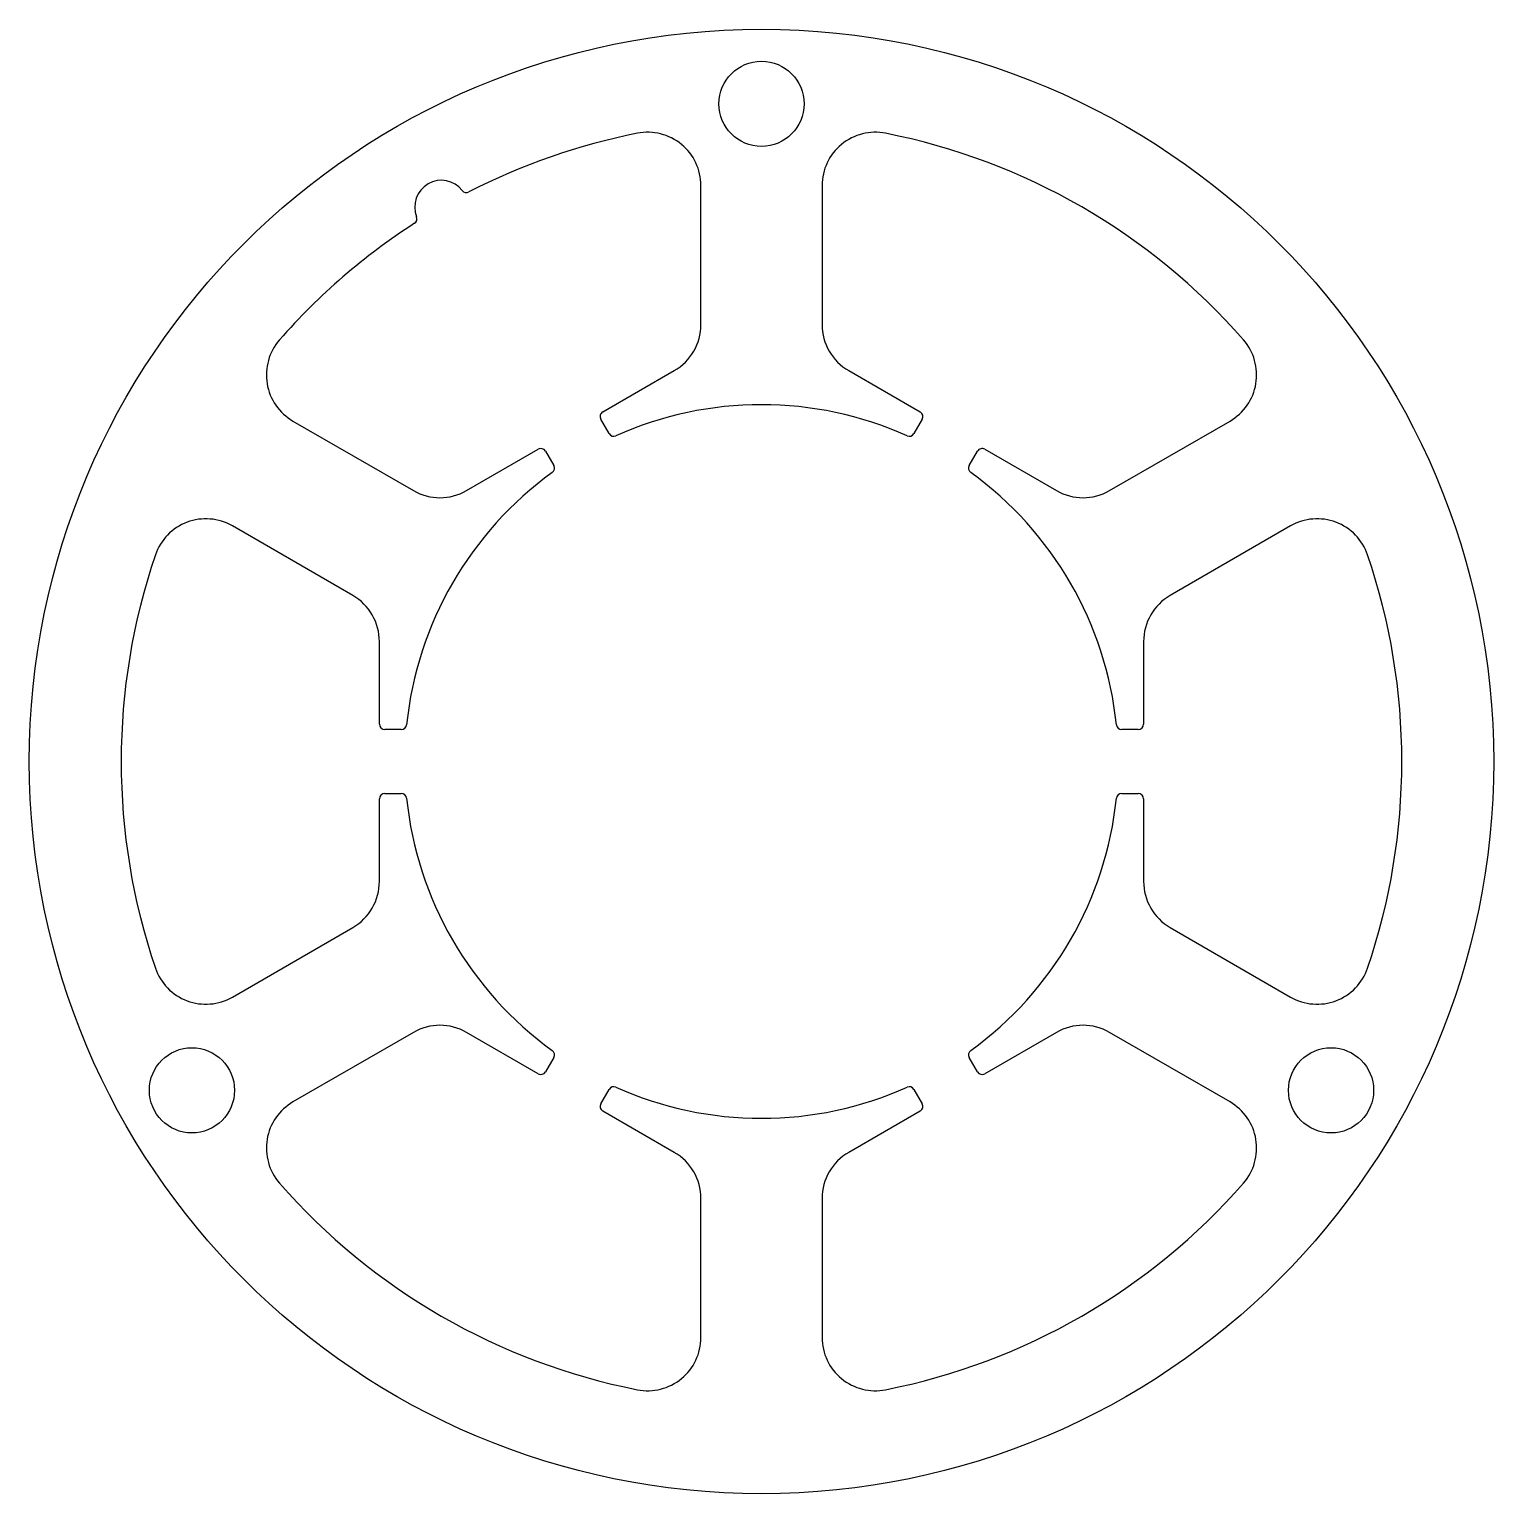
# Model space of a CAD drawing. Header units: millimetres. Extents: x -27.5 to 27.5, y -27.5 to 27.5.
import ezdxf

# ---------------------------------------------------------------- set-up
doc = ezdxf.new("R2010")
doc.units = ezdxf.units.MM

msp = doc.modelspace()

# ---------------------------------------------------------------- linework, layer by layer
at = {"color": 7, "linetype": 'Continuous', "lineweight": 25}
for p, q in [((-2.275, 16.411), (-2.275, 21.632)), ((2.275, 21.632), (2.275, 16.411)), ((-5.963, 13.127), (-3.275, 14.679)), ((3.275, 14.679), (5.963, 13.127)), ((-17.596, 12.786), (-13.075, 10.176)), ((-5.725, 12.315), (-6.036, 12.854)), ((6.036, 12.854), (5.725, 12.315)), ((13.075, 10.176), (17.596, 12.786)), ((-11.075, 10.176), (-8.387, 11.727)), ((-8.114, 11.654), (-7.803, 11.115)), ((7.803, 11.115), (8.114, 11.654)), ((8.387, 11.727), (11.075, 10.176)), ((-15.35, 6.235), (-19.871, 8.846)), ((19.871, 8.846), (15.35, 6.235)), ((-14.35, 1.4), (-14.35, 4.503)), ((14.35, 4.503), (14.35, 1.4)), ((-13.528, 1.2), (-14.15, 1.2)), ((14.15, 1.2), (13.528, 1.2)), ((-14.35, -4.503), (-14.35, -1.4)), ((-14.15, -1.2), (-13.528, -1.2)), ((13.528, -1.2), (14.15, -1.2)), ((14.35, -1.4), (14.35, -4.503)), ((-19.871, -8.846), (-15.35, -6.235)), ((15.35, -6.235), (19.871, -8.846)), ((-13.075, -10.176), (-17.596, -12.786)), ((-8.387, -11.727), (-11.075, -10.176)), ((11.075, -10.176), (8.387, -11.727)), ((17.596, -12.786), (13.075, -10.176)), ((-7.803, -11.115), (-8.114, -11.654)), ((8.114, -11.654), (7.803, -11.115)), ((-6.036, -12.854), (-5.725, -12.315)), ((5.725, -12.315), (6.036, -12.854)), ((-3.275, -14.679), (-5.963, -13.127)), ((5.963, -13.127), (3.275, -14.679)), ((-2.275, -21.632), (-2.275, -16.411)), ((2.275, -16.411), (2.275, -21.632))]:
    msp.add_line(p, q, dxfattribs=at)
for centre, radius in [((0, 0), 27.5), ((0, 24.7), 1.6), ((-21.391, -12.35), 1.6), ((21.391, -12.35), 1.6)]:
    msp.add_circle(centre, radius, dxfattribs=at)
for centre, radius, start, end in [((0, 0), 24.05, 101.1792, 117.1925), ((-4.275, 21.632), 2, 0, 101.1792), ((4.275, 21.632), 2, 78.8208, 180), ((0, 0), 24.05, 41.1792, 78.8208), ((-12.025, 20.828), 1, 38.1874, 201.8126), ((-11.082, 21.57), 0.2, 218.1874, 297.1925), ((-13.139, 20.382), 0.2, 302.8075, 21.8126), ((0, 0), 24.05, 122.8075, 138.8208), ((-4.275, 16.411), 2, 300, 0), ((4.275, 16.411), 2, 180, 240), ((-16.596, 14.518), 2, 138.8208, 240), ((16.596, 14.518), 2, 300, 41.1792), ((0, 0), 13.4, 65.9086, 114.0914), ((-5.863, 12.954), 0.2, 120, 210), ((5.863, 12.954), 0.2, 330, 60), ((-5.551, 12.415), 0.2, 210, 294.0914), ((5.551, 12.415), 0.2, 245.9086, 330), ((-8.287, 11.554), 0.2, 30, 120), ((8.287, 11.554), 0.2, 60, 150), ((-7.976, 11.015), 0.2, 305.9086, 30), ((7.976, 11.015), 0.2, 150, 234.0914), ((0, 0), 13.4, 125.9086, 174.0914), ((0, 0), 13.4, 5.9086, 54.0914), ((-12.075, 11.908), 2, 240, 300), ((12.075, 11.908), 2, 240, 300), ((-20.871, 7.114), 2, 60, 161.1792), ((20.871, 7.114), 2, 18.8208, 120), ((0, 0), 24.05, 161.1792, 198.8208), ((0, 0), 24.05, 341.1792, 18.8208), ((-16.35, 4.503), 2, 360, 60), ((16.35, 4.503), 2, 120, 180), ((-14.15, 1.4), 0.2, 180, 270), ((-13.528, 1.4), 0.2, 270, 354.0914), ((13.528, 1.4), 0.2, 185.9086, 270), ((14.15, 1.4), 0.2, 270, 360), ((-14.15, -1.4), 0.2, 90, 180), ((-13.528, -1.4), 0.2, 5.9086, 90), ((0, 0), 13.4, 185.9086, 234.0914), ((0, 0), 13.4, 305.9086, 354.0914), ((13.528, -1.4), 0.2, 90, 174.0914), ((14.15, -1.4), 0.2, 0, 90), ((-16.35, -4.503), 2, 300, 0), ((16.35, -4.503), 2, 180, 240), ((-20.871, -7.114), 2, 198.8208, 300), ((20.871, -7.114), 2, 240, 341.1792), ((-12.075, -11.908), 2, 60, 120), ((12.075, -11.908), 2, 60, 120), ((-7.976, -11.015), 0.2, 330, 54.0914), ((7.976, -11.015), 0.2, 125.9086, 210), ((-8.287, -11.554), 0.2, 240, 330), ((8.287, -11.554), 0.2, 210, 300), ((-5.551, -12.415), 0.2, 65.9086, 150), ((0, 0), 13.4, 245.9086, 294.0914), ((5.551, -12.415), 0.2, 30, 114.0914), ((-16.596, -14.518), 2, 120, 221.1792), ((-5.863, -12.954), 0.2, 150, 240), ((5.863, -12.954), 0.2, 300, 30), ((16.596, -14.518), 2, 318.8208, 60), ((-4.275, -16.411), 2, 0, 60), ((4.275, -16.411), 2, 120, 180), ((0, 0), 24.05, 221.1792, 258.8208), ((0, 0), 24.05, 281.1792, 318.8208), ((-4.275, -21.632), 2, 258.8208, 0), ((4.275, -21.632), 2, 180, 281.1792)]:
    msp.add_arc(centre, radius, start, end, dxfattribs=at)

doc.saveas('drawing.dxf')
